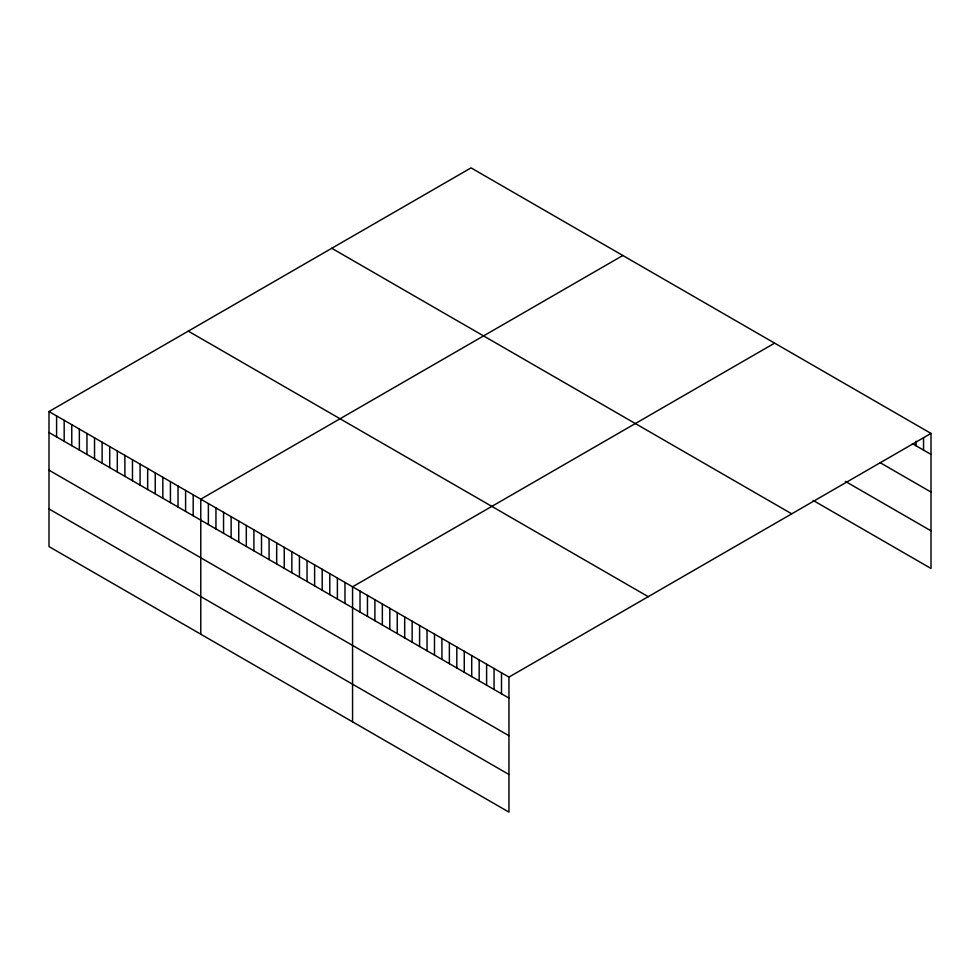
<?xml version="1.0" encoding="UTF-8"?>
<svg xmlns="http://www.w3.org/2000/svg" width="980" height="980" viewBox="0 0 980 980"><rect width="100%" height="100%" fill="white"/><g stroke="black" fill="none" stroke-linecap="round" stroke-linejoin="round"><path stroke-width="1.47" d="M49 411.539L508.951 677.094L508.951 812.126L49 546.583L49 411.539L471.049 167.874L931 433.417L931 568.461L813.094 500.388M622.839 255.498L200.778 499.175L200.778 634.207M774.617 343.135L352.567 586.799L352.567 721.844M508.951 677.094L931 433.417M912.38 443.658L931 454.402M880.114 462.658L931 492.046M845.36 481.376L931 530.817M331.779 248.283L791.717 513.826M188.282 331.13L648.221 596.673M49 432.523L508.951 698.079M49 470.167L508.951 735.711M49 508.939L508.951 774.494M923.552 438.109L923.552 450.102M916.104 441.306L916.104 445.802M501.503 672.795L501.503 693.779M494.055 668.495L494.055 689.479M486.607 664.195L486.607 685.179M479.159 659.895L479.159 680.88M471.711 655.596L471.711 676.58M464.263 651.296L464.263 672.28M456.815 646.996L456.815 667.98M449.367 642.696L449.367 663.681M441.931 638.397L441.931 659.381M434.483 634.097L434.483 655.081M427.035 629.797L427.035 650.781M419.587 625.497L419.587 646.482M412.139 621.198L412.139 642.182M404.691 616.898L404.691 637.882M397.243 612.598L397.243 633.582M389.795 608.298L389.795 629.283M382.347 603.999L382.347 624.983M374.899 599.699L374.899 620.683M367.463 595.399L367.463 616.383M360.015 591.099L360.015 612.084M344.972 582.426L344.972 603.411M337.39 578.041L337.39 599.025M329.795 573.655L329.795 594.64M322.212 569.282L322.212 590.266M314.617 564.897L314.617 585.881M307.034 560.511L307.034 581.495M299.439 556.138L299.439 577.122M291.856 551.752L291.856 572.737M284.261 547.367L284.261 568.351M276.679 542.994L276.679 563.978M269.084 538.608L269.084 559.592M261.501 534.223L261.501 555.207M253.906 529.849L253.906 550.834M246.311 525.464L246.311 546.448M238.728 521.078L238.728 542.062M231.133 516.693L231.133 537.677M223.55 512.32L223.55 533.304M215.955 507.934L215.955 528.918M208.373 503.549L208.373 524.533M193.195 494.79L193.195 515.774M185.6 490.404L185.6 511.389M178.017 486.031L178.017 507.015M170.422 481.646L170.422 502.63M162.839 477.26L162.839 498.244M155.244 472.887L155.244 493.871M147.662 468.501L147.662 489.486M140.067 464.116L140.067 485.1M132.484 459.743L132.484 480.727M124.889 455.357L124.889 476.341M117.306 450.971L117.306 471.956M109.711 446.598L109.711 467.583M102.128 442.213L102.128 463.197M94.533 437.827L94.533 458.812M86.951 433.454L86.951 454.438M79.356 429.069L79.356 450.053M71.773 424.683L71.773 445.667M64.178 420.31L64.178 441.294M56.595 415.924L56.595 436.909"/></g></svg>
